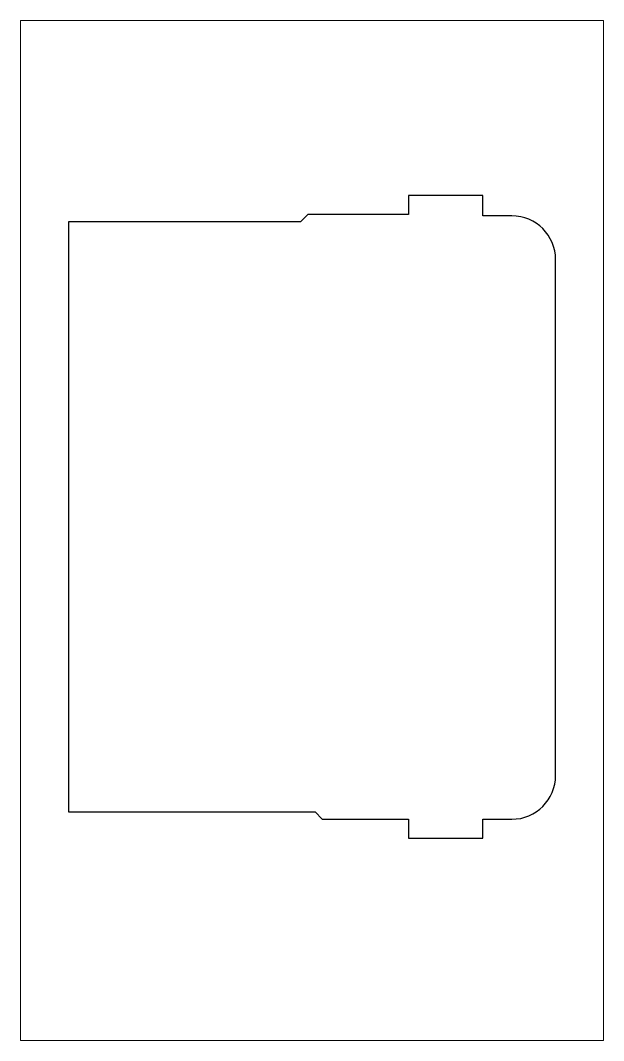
# Model space of a CAD drawing. Header units: millimetres. Extents: x 43.3 to 83.3, y 94.2 to 164.2.
import ezdxf

# ---------------------------------------------------------------- set-up
doc = ezdxf.new("R2010")
doc.units = ezdxf.units.MM
doc.layers.add('Outline', color=3, linetype='Continuous')

msp = doc.modelspace()

# ---------------------------------------------------------------- linework, layer by layer
at = {"layer": 'Outline', "linetype": 'Continuous', "lineweight": 0}
for p, q in [((43.292, 94.211), (43.292, 164.211)), ((43.292, 164.211), (83.292, 164.211)), ((83.292, 164.211), (83.292, 94.211)), ((83.292, 94.211), (43.292, 94.211))]:
    msp.add_line(p, q, dxfattribs=at)
at = {"layer": 'Outline'}
for p, q in [((75, 152.2), (69.9, 152.2)), ((69.9, 152.2), (69.9, 150.9)), ((75, 150.8), (75, 152.2)), ((63, 150.9), (62.5, 150.4)), ((69.9, 150.9), (63, 150.9)), ((77, 150.8), (75, 150.8)), ((62.5, 150.4), (46.6, 150.4)), ((46.6, 150.4), (46.6, 109.9)), ((80, 112.4), (80, 147.8)), ((46.6, 109.9), (63.5, 109.9)), ((63.5, 109.9), (64, 109.4)), ((64, 109.4), (69.9, 109.4)), ((69.9, 109.4), (69.9, 108.1)), ((75, 108.1), (75, 109.4)), ((75, 109.4), (77, 109.4)), ((69.9, 108.1), (75, 108.1))]:
    msp.add_line(p, q, dxfattribs=at)
for centre, start, end in [((77, 147.8), 0, 90), ((77, 112.4), 270, 0)]:
    msp.add_arc(centre, 3, start, end, dxfattribs=at)

doc.saveas('drawing.dxf')
